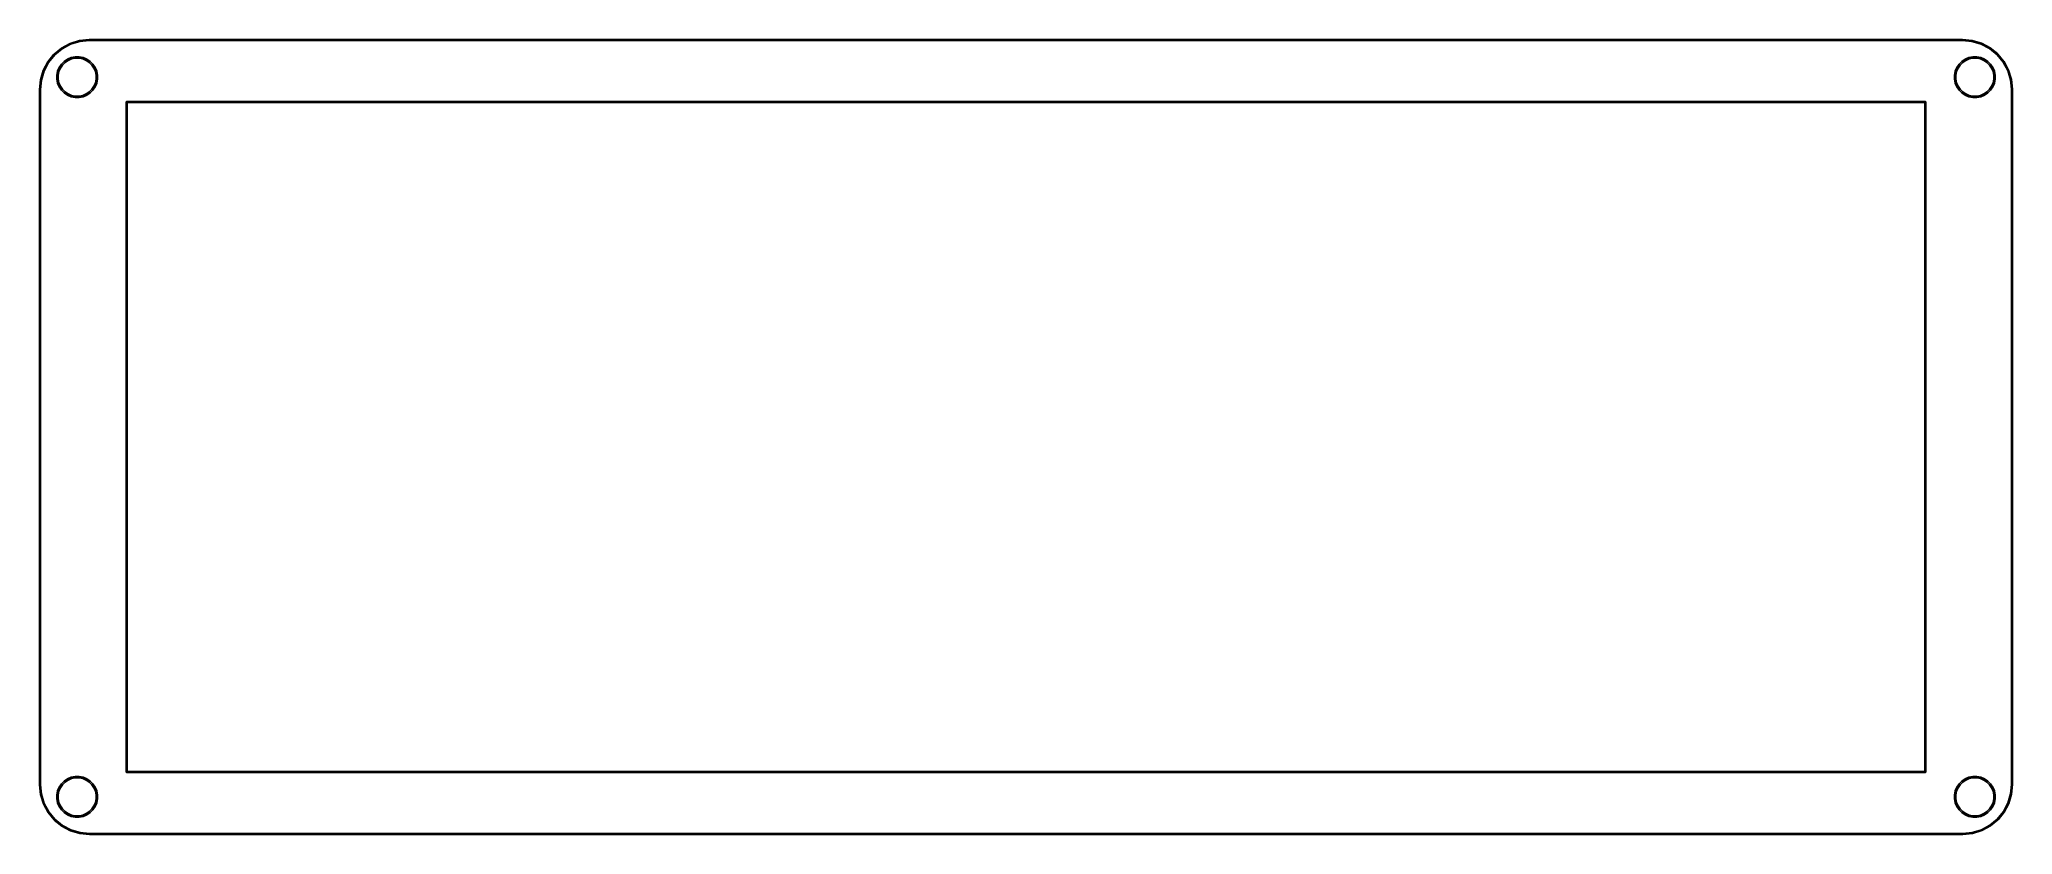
# Model space of a CAD drawing. Extents: x 0.82 to 4.8, y -6.6 to -5.
import ezdxf

# ---------------------------------------------------------------- set-up
doc = ezdxf.new("R2010")
doc.units = 0
doc.header["$MEASUREMENT"] = 0
doc.layers.add('BLACK', color=7, linetype='CONTINUOUS')

msp = doc.modelspace()

# ---------------------------------------------------------------- linework, layer by layer
at = {"layer": 'BLACK', "linetype": 'CONTINUOUS'}
for p, q in [((0.868613, -5.01623), (0.88578, -5.00695)), ((0.886632, -5.00873), (0.869634, -5.01792)), ((0.88578, -5.00695), (0.885792, -5.00694)), ((0.88578, -5.00695), (0.88578, -5.00695)), ((0.88578, -5.00695), (0.88578, -5.00695)), ((0.885792, -5.00694), (0.885876, -5.00691)), ((0.885876, -5.00691), (0.885957, -5.00687)), ((0.885957, -5.00687), (0.904601, -5.0011)), ((0.905091, -5.00301), (0.886632, -5.00873)), ((0.904601, -5.0011), (0.904601, -5.0011)), ((0.904601, -5.0011), (0.904614, -5.0011)), ((0.904614, -5.0011), (0.904703, -5.00108)), ((0.904703, -5.00108), (0.904789, -5.00106)), ((0.904789, -5.00106), (0.924199, -4.99902)), ((0.924355, -5.00099), (0.905091, -5.00301)), ((0.924199, -4.99902), (0.924213, -4.99902)), ((0.924213, -4.99902), (0.924256, -4.99902)), ((0.924256, -4.99902), (0.924298, -4.99902)), ((0.924298, -4.99902), (0.92495, -4.99902)), ((0.925003, -5.00098), (0.924355, -5.00099)), ((0.92495, -4.99902), (0.924952, -4.99902)), ((0.924952, -4.99902), (4.70005, -4.99902)), ((4.69995, -5.00098), (0.925003, -5.00098)), ((4.71923, -5.00287), (4.69995, -5.00098)), ((4.70005, -4.99902), (4.7001, -4.99902)), ((4.7001, -4.99902), (4.7001, -4.99902)), ((4.7001, -4.99902), (4.71952, -5.00092)), ((4.73773, -5.00846), (4.71923, -5.00287)), ((4.71952, -5.00092), (4.71953, -5.00093)), ((4.71953, -5.00093), (4.71962, -5.00095)), ((4.71962, -5.00095), (4.71971, -5.00096)), ((4.71971, -5.00096), (4.73839, -5.0066)), ((4.75479, -5.01753), (4.73773, -5.00846)), ((4.73839, -5.0066), (4.7384, -5.00661)), ((4.7384, -5.00661), (4.73849, -5.00664)), ((4.73849, -5.00664), (4.73857, -5.00668)), ((4.73857, -5.00668), (4.7558, -5.01584)), ((0.831676, -5.06143), (0.840839, -5.0442)), ((0.842532, -5.04521), (0.83346, -5.06227)), ((0.840839, -5.0442), (0.840845, -5.04419)), ((0.840839, -5.0442), (0.840839, -5.0442)), ((0.840839, -5.0442), (0.840839, -5.0442)), ((0.840845, -5.04419), (0.840895, -5.04411)), ((0.840895, -5.04411), (0.840945, -5.04404)), ((0.840945, -5.04404), (0.85328, -5.02891)), ((0.854745, -5.03023), (0.842532, -5.04521)), ((0.85328, -5.02891), (0.853289, -5.0289)), ((0.85328, -5.02891), (0.85328, -5.02891)), ((0.85328, -5.02891), (0.85328, -5.02891)), ((0.853289, -5.0289), (0.853352, -5.02884)), ((0.853352, -5.02884), (0.853416, -5.02878)), ((0.853416, -5.02878), (0.868453, -5.01634)), ((0.869634, -5.01792), (0.854745, -5.03023)), ((0.863716, -5.05561), (0.868197, -5.0489)), ((0.870327, -5.05065), (0.866147, -5.05691)), ((0.868197, -5.0489), (0.8739, -5.0432)), ((0.868453, -5.01634), (0.868464, -5.01633)), ((0.868464, -5.01633), (0.868538, -5.01628)), ((0.868538, -5.01628), (0.868613, -5.01623)), ((0.875648, -5.04533), (0.870327, -5.05065)), ((0.8739, -5.0432), (0.880606, -5.03872)), ((0.881905, -5.04115), (0.875648, -5.04533)), ((0.880606, -5.03872), (0.888057, -5.03563)), ((0.888857, -5.03827), (0.881905, -5.04115)), ((0.888057, -5.03563), (0.895967, -5.03406)), ((0.896238, -5.0368), (0.888857, -5.03827)), ((0.895967, -5.03406), (0.904033, -5.03406)), ((0.903762, -5.0368), (0.896238, -5.0368)), ((0.911143, -5.03827), (0.903762, -5.0368)), ((0.904033, -5.03406), (0.911943, -5.03563)), ((0.918095, -5.04115), (0.911143, -5.03827)), ((0.911943, -5.03563), (0.919394, -5.03872)), ((0.924352, -5.04533), (0.918095, -5.04115)), ((0.919394, -5.03872), (0.9261, -5.0432)), ((0.929673, -5.05065), (0.924352, -5.04533)), ((0.9261, -5.0432), (0.931803, -5.0489)), ((0.933853, -5.05691), (0.929673, -5.05065)), ((0.931803, -5.0489), (0.936284, -5.05561)), ((4.68872, -5.05561), (4.6932, -5.0489)), ((4.69533, -5.05065), (4.69115, -5.05691)), ((4.6932, -5.0489), (4.6989, -5.0432)), ((4.70065, -5.04533), (4.69533, -5.05065)), ((4.6989, -5.0432), (4.70561, -5.03872)), ((4.70691, -5.04115), (4.70065, -5.04533)), ((4.70561, -5.03872), (4.71306, -5.03563)), ((4.71386, -5.03827), (4.70691, -5.04115)), ((4.71306, -5.03563), (4.72097, -5.03406)), ((4.72124, -5.0368), (4.71386, -5.03827)), ((4.72097, -5.03406), (4.72903, -5.03406)), ((4.72876, -5.0368), (4.72124, -5.0368)), ((4.73614, -5.03827), (4.72876, -5.0368)), ((4.72903, -5.03406), (4.73694, -5.03563)), ((4.74309, -5.04115), (4.73614, -5.03827)), ((4.73694, -5.03563), (4.74439, -5.03872)), ((4.74935, -5.04533), (4.74309, -5.04115)), ((4.74439, -5.03872), (4.7511, -5.0432)), ((4.75467, -5.05065), (4.74935, -5.04533)), ((4.7511, -5.0432), (4.7568, -5.0489)), ((4.75885, -5.05691), (4.75467, -5.05065)), ((4.76977, -5.02974), (4.75479, -5.01753)), ((4.7558, -5.01584), (4.7558, -5.01584)), ((4.7558, -5.01584), (4.7558, -5.01584)), ((4.7558, -5.01584), (4.75581, -5.01585)), ((4.75581, -5.01585), (4.75589, -5.0159)), ((4.75589, -5.0159), (4.75596, -5.01595)), ((4.75596, -5.01595), (4.77109, -5.02828)), ((4.7568, -5.0489), (4.76128, -5.05561)), ((4.78208, -5.04463), (4.76977, -5.02974)), ((4.77109, -5.02828), (4.77109, -5.02828)), ((4.77109, -5.02828), (4.77109, -5.02828)), ((4.77109, -5.02828), (4.7711, -5.02829)), ((4.7711, -5.02829), (4.77116, -5.02835)), ((4.77116, -5.02835), (4.77122, -5.02842)), ((4.77122, -5.02842), (4.78366, -5.04345)), ((4.79127, -5.06163), (4.78208, -5.04463)), ((4.78366, -5.04345), (4.78367, -5.04346)), ((4.78367, -5.04346), (4.78372, -5.04354)), ((4.78372, -5.04354), (4.78377, -5.04361)), ((4.78377, -5.04361), (4.79305, -5.06078)), ((0.82402, -5.0999), (0.825925, -5.08048)), ((0.825925, -5.08048), (0.825926, -5.08047)), ((0.825926, -5.08047), (0.825945, -5.08038)), ((0.825945, -5.08038), (0.825962, -5.08029)), ((0.825962, -5.08029), (0.831603, -5.06161)), ((0.827875, -5.08077), (0.825984, -5.10005)), ((0.83346, -5.06227), (0.827875, -5.08077)), ((0.831603, -5.06161), (0.831607, -5.0616)), ((0.831607, -5.0616), (0.831643, -5.06151)), ((0.831643, -5.06151), (0.831676, -5.06143)), ((0.859056, -5.07097), (0.86063, -5.06306)), ((0.859056, -5.07903), (0.859056, -5.07097)), ((0.86063, -5.08694), (0.859056, -5.07903)), ((0.86063, -5.06306), (0.863716, -5.05561)), ((0.863716, -5.09439), (0.86063, -5.08694)), ((0.863267, -5.06386), (0.861799, -5.07124)), ((0.861799, -5.07124), (0.861799, -5.07876)), ((0.861799, -5.07876), (0.863267, -5.08614)), ((0.866147, -5.05691), (0.863267, -5.06386)), ((0.863267, -5.08614), (0.866147, -5.09309)), ((0.936733, -5.06386), (0.933853, -5.05691)), ((0.933853, -5.09309), (0.936733, -5.08614)), ((0.936284, -5.05561), (0.93937, -5.06306)), ((0.93937, -5.08694), (0.936284, -5.09439)), ((0.938201, -5.07124), (0.936733, -5.06386)), ((0.936733, -5.08614), (0.938201, -5.07876)), ((0.938201, -5.07876), (0.938201, -5.07124)), ((0.93937, -5.06306), (0.940944, -5.07097)), ((0.940944, -5.07903), (0.93937, -5.08694)), ((0.940944, -5.07097), (0.940944, -5.07903)), ((4.68406, -5.07097), (4.68563, -5.06306)), ((4.68406, -5.07903), (4.68406, -5.07097)), ((4.68563, -5.08694), (4.68406, -5.07903)), ((4.68563, -5.06306), (4.68872, -5.05561)), ((4.68872, -5.09439), (4.68563, -5.08694)), ((4.68827, -5.06386), (4.6868, -5.07124)), ((4.6868, -5.07124), (4.6868, -5.07876)), ((4.6868, -5.07876), (4.68827, -5.08614)), ((4.69115, -5.05691), (4.68827, -5.06386)), ((4.68827, -5.08614), (4.69115, -5.09309)), ((4.76173, -5.06386), (4.75885, -5.05691)), ((4.75885, -5.09309), (4.76173, -5.08614)), ((4.76128, -5.05561), (4.76437, -5.06306)), ((4.76437, -5.08694), (4.76128, -5.09439)), ((4.7632, -5.07124), (4.76173, -5.06386)), ((4.76173, -5.08614), (4.7632, -5.07876)), ((4.7632, -5.07876), (4.7632, -5.07124)), ((4.76437, -5.06306), (4.76594, -5.07097)), ((4.76594, -5.07903), (4.76437, -5.08694)), ((4.76594, -5.07097), (4.76594, -5.07903)), ((4.79699, -5.08009), (4.79127, -5.06163)), ((4.79305, -5.06078), (4.79305, -5.06078)), ((4.79305, -5.06078), (4.79305, -5.06078)), ((4.79305, -5.06078), (4.79306, -5.06079)), ((4.79306, -5.06079), (4.79309, -5.06088)), ((4.79309, -5.06088), (4.79313, -5.06096)), ((4.79313, -5.06096), (4.7989, -5.0796)), ((4.79901, -5.09936), (4.79699, -5.08009)), ((4.7989, -5.0796), (4.7989, -5.07961)), ((4.7989, -5.07961), (4.79892, -5.0797)), ((4.79892, -5.0797), (4.79894, -5.07979)), ((4.79894, -5.07979), (4.80098, -5.0992)), ((0.824016, -5.09995), (0.82402, -5.0999)), ((0.824016, -6.50005), (0.824016, -5.09995)), ((0.82402, -5.0999), (0.82402, -5.0999)), ((0.825984, -5.10005), (0.825984, -6.5)), ((0.868197, -5.1011), (0.863716, -5.09439)), ((0.866147, -5.09309), (0.870327, -5.09935)), ((0.8739, -5.1068), (0.868197, -5.1011)), ((0.870327, -5.09935), (0.875648, -5.10467)), ((0.880606, -5.11128), (0.8739, -5.1068)), ((0.875648, -5.10467), (0.881905, -5.10885)), ((0.888057, -5.11437), (0.880606, -5.11128)), ((0.881905, -5.10885), (0.888857, -5.11173)), ((0.895967, -5.11594), (0.888057, -5.11437)), ((0.888857, -5.11173), (0.896238, -5.1132)), ((0.904033, -5.11594), (0.895967, -5.11594)), ((0.896238, -5.1132), (0.903762, -5.1132)), ((0.903762, -5.1132), (0.911143, -5.11173)), ((0.911943, -5.11437), (0.904033, -5.11594)), ((0.911143, -5.11173), (0.918095, -5.10885)), ((0.919394, -5.11128), (0.911943, -5.11437)), ((0.918095, -5.10885), (0.924352, -5.10467)), ((0.9261, -5.1068), (0.919394, -5.11128)), ((0.924352, -5.10467), (0.929673, -5.09935)), ((0.931803, -5.1011), (0.9261, -5.1068)), ((0.929673, -5.09935), (0.933853, -5.09309)), ((0.936284, -5.09439), (0.931803, -5.1011)), ((0.999011, -5.125), (0.99903, -5.12481)), ((0.999016, -5.12505), (0.999011, -5.125)), ((0.999016, -6.47495), (0.999016, -5.12505)), ((0.99903, -5.12481), (0.999086, -5.12462)), ((0.999086, -5.12462), (0.999178, -5.12445)), ((0.999178, -5.12445), (0.999301, -5.1243)), ((0.999301, -5.1243), (0.999451, -5.12418)), ((0.999451, -5.12418), (0.999622, -5.12409)), ((0.999622, -5.12409), (0.999807, -5.12403)), ((0.999807, -5.12403), (0.999952, -5.12402)), ((0.999952, -5.12402), (1, -5.12401)), ((0.999952, -5.12402), (0.999952, -5.12402)), ((1, -5.12401), (1.00005, -5.12402)), ((1.00005, -5.12402), (4.62495, -5.12402)), ((1.00098, -5.12598), (1.00098, -6.47402)), ((4.62402, -5.12598), (1.00098, -5.12598)), ((4.62402, -6.47402), (4.62402, -5.12598)), ((4.62495, -5.12402), (4.625, -5.12401)), ((4.625, -5.12401), (4.62505, -5.12402)), ((4.62505, -5.12402), (4.62505, -5.12402)), ((4.62505, -5.12402), (4.62519, -5.12403)), ((4.62519, -5.12403), (4.62538, -5.12409)), ((4.62538, -5.12409), (4.62555, -5.12418)), ((4.62555, -5.12418), (4.6257, -5.1243)), ((4.6257, -5.1243), (4.62582, -5.12445)), ((4.62582, -5.12445), (4.62591, -5.12462)), ((4.62591, -5.12462), (4.62597, -5.12481)), ((4.62597, -5.12481), (4.62599, -5.125)), ((4.62599, -5.125), (4.62598, -5.12505)), ((4.62598, -5.12505), (4.62598, -6.47495)), ((4.6932, -5.1011), (4.68872, -5.09439)), ((4.69115, -5.09309), (4.69533, -5.09935)), ((4.6989, -5.1068), (4.6932, -5.1011)), ((4.69533, -5.09935), (4.70065, -5.10467)), ((4.70561, -5.11128), (4.6989, -5.1068)), ((4.70065, -5.10467), (4.70691, -5.10885)), ((4.71306, -5.11437), (4.70561, -5.11128)), ((4.70691, -5.10885), (4.71386, -5.11173)), ((4.72097, -5.11594), (4.71306, -5.11437)), ((4.71386, -5.11173), (4.72124, -5.1132)), ((4.72903, -5.11594), (4.72097, -5.11594)), ((4.72124, -5.1132), (4.72876, -5.1132)), ((4.72876, -5.1132), (4.73614, -5.11173)), ((4.73694, -5.11437), (4.72903, -5.11594)), ((4.73614, -5.11173), (4.74309, -5.10885)), ((4.74439, -5.11128), (4.73694, -5.11437)), ((4.74309, -5.10885), (4.74935, -5.10467)), ((4.7511, -5.1068), (4.74439, -5.11128)), ((4.74935, -5.10467), (4.75467, -5.09935)), ((4.7568, -5.1011), (4.7511, -5.1068)), ((4.75467, -5.09935), (4.75885, -5.09309)), ((4.76128, -5.09439), (4.7568, -5.1011)), ((4.79902, -5.1), (4.79901, -5.09936)), ((4.79902, -6.49995), (4.79902, -5.1)), ((4.80098, -5.0992), (4.80098, -5.09921)), ((4.80098, -5.09921), (4.80098, -5.09926)), ((4.80098, -5.09926), (4.80098, -5.0993)), ((4.80098, -5.0993), (4.80098, -5.09995)), ((4.80098, -5.09995), (4.80098, -5.09995)), ((4.80098, -5.09995), (4.80098, -6.50005)), ((0.999011, -6.475), (0.999016, -6.47495)), ((0.99903, -6.47519), (0.999011, -6.475)), ((0.999086, -6.47538), (0.99903, -6.47519)), ((0.999178, -6.47555), (0.999086, -6.47538)), ((0.999301, -6.4757), (0.999178, -6.47555)), ((0.999451, -6.47582), (0.999301, -6.4757)), ((0.999622, -6.47591), (0.999451, -6.47582)), ((0.999807, -6.47597), (0.999622, -6.47591)), ((1, -6.47599), (0.999807, -6.47597)), ((1.00005, -6.47598), (1, -6.47599)), ((4.62495, -6.47598), (1.00005, -6.47598)), ((1.00098, -6.47402), (4.62402, -6.47402)), ((4.625, -6.47599), (4.62495, -6.47598)), ((4.62519, -6.47597), (4.625, -6.47599)), ((4.62538, -6.47591), (4.62519, -6.47597)), ((4.62555, -6.47582), (4.62538, -6.47591)), ((4.6257, -6.4757), (4.62555, -6.47582)), ((4.62582, -6.47555), (4.6257, -6.4757)), ((4.62591, -6.47538), (4.62582, -6.47555)), ((4.62597, -6.47519), (4.62591, -6.47538)), ((4.62598, -6.47505), (4.62597, -6.47519)), ((4.62598, -6.47495), (4.62599, -6.475)), ((4.62599, -6.475), (4.62598, -6.47505)), ((4.62598, -6.47505), (4.62598, -6.47505)), ((0.824018, -6.5007), (0.824016, -6.50005)), ((0.824016, -6.50005), (0.824016, -6.50005)), ((0.824023, -6.50074), (0.824018, -6.5007)), ((0.824022, -6.50079), (0.824023, -6.50074)), ((0.824024, -6.5008), (0.824022, -6.50079)), ((0.826064, -6.52021), (0.824024, -6.5008)), ((0.825984, -6.5), (0.825987, -6.50064)), ((0.825987, -6.50064), (0.828011, -6.51991)), ((0.826082, -6.5203), (0.826064, -6.52021)), ((0.826098, -6.52039), (0.826082, -6.5203)), ((0.826102, -6.5204), (0.826098, -6.52039)), ((0.831873, -6.53904), (0.826102, -6.5204)), ((0.828011, -6.51991), (0.833725, -6.53837)), ((0.859056, -6.52097), (0.86063, -6.51306)), ((0.859056, -6.52903), (0.859056, -6.52097)), ((0.86063, -6.51306), (0.863716, -6.50561)), ((0.863267, -6.51386), (0.861799, -6.52124)), ((0.861799, -6.52124), (0.861799, -6.52876)), ((0.866147, -6.50691), (0.863267, -6.51386)), ((0.863716, -6.50561), (0.868197, -6.4989)), ((0.870327, -6.50065), (0.866147, -6.50691)), ((0.868197, -6.4989), (0.8739, -6.4932)), ((0.875648, -6.49533), (0.870327, -6.50065)), ((0.8739, -6.4932), (0.880606, -6.48872)), ((0.881905, -6.49115), (0.875648, -6.49533)), ((0.880606, -6.48872), (0.888057, -6.48563)), ((0.888857, -6.48827), (0.881905, -6.49115)), ((0.888057, -6.48563), (0.895967, -6.48406)), ((0.896238, -6.4868), (0.888857, -6.48827)), ((0.895967, -6.48406), (0.904033, -6.48406)), ((0.903762, -6.4868), (0.896238, -6.4868)), ((0.911143, -6.48827), (0.903762, -6.4868)), ((0.904033, -6.48406), (0.911943, -6.48563)), ((0.918095, -6.49115), (0.911143, -6.48827)), ((0.911943, -6.48563), (0.919394, -6.48872)), ((0.924352, -6.49533), (0.918095, -6.49115)), ((0.919394, -6.48872), (0.9261, -6.4932)), ((0.929673, -6.50065), (0.924352, -6.49533)), ((0.9261, -6.4932), (0.931803, -6.4989)), ((0.933853, -6.50691), (0.929673, -6.50065)), ((0.931803, -6.4989), (0.936284, -6.50561)), ((0.936733, -6.51386), (0.933853, -6.50691)), ((0.936284, -6.50561), (0.93937, -6.51306)), ((0.938201, -6.52124), (0.936733, -6.51386)), ((0.938201, -6.52876), (0.938201, -6.52124)), ((0.93937, -6.51306), (0.940944, -6.52097)), ((0.940944, -6.52097), (0.940944, -6.52903)), ((4.68406, -6.52097), (4.68563, -6.51306)), ((4.68406, -6.52903), (4.68406, -6.52097)), ((4.68563, -6.51306), (4.68872, -6.50561)), ((4.68827, -6.51386), (4.6868, -6.52124)), ((4.6868, -6.52124), (4.6868, -6.52876)), ((4.69115, -6.50691), (4.68827, -6.51386)), ((4.68872, -6.50561), (4.6932, -6.4989)), ((4.69533, -6.50065), (4.69115, -6.50691)), ((4.6932, -6.4989), (4.6989, -6.4932)), ((4.70065, -6.49533), (4.69533, -6.50065)), ((4.6989, -6.4932), (4.70561, -6.48872)), ((4.70691, -6.49115), (4.70065, -6.49533)), ((4.70561, -6.48872), (4.71306, -6.48563)), ((4.71386, -6.48827), (4.70691, -6.49115)), ((4.71306, -6.48563), (4.72097, -6.48406)), ((4.72124, -6.4868), (4.71386, -6.48827)), ((4.72097, -6.48406), (4.72903, -6.48406)), ((4.72876, -6.4868), (4.72124, -6.4868)), ((4.73614, -6.48827), (4.72876, -6.4868)), ((4.72903, -6.48406), (4.73694, -6.48563)), ((4.74309, -6.49115), (4.73614, -6.48827)), ((4.73694, -6.48563), (4.74439, -6.48872)), ((4.74935, -6.49533), (4.74309, -6.49115)), ((4.74439, -6.48872), (4.7511, -6.4932)), ((4.75467, -6.50065), (4.74935, -6.49533)), ((4.7511, -6.4932), (4.7568, -6.4989)), ((4.75885, -6.50691), (4.75467, -6.50065)), ((4.7568, -6.4989), (4.76128, -6.50561)), ((4.76173, -6.51386), (4.75885, -6.50691)), ((4.76128, -6.50561), (4.76437, -6.51306)), ((4.7632, -6.52124), (4.76173, -6.51386)), ((4.7632, -6.52876), (4.7632, -6.52124)), ((4.76437, -6.51306), (4.76594, -6.52097)), ((4.76594, -6.52097), (4.76594, -6.52903)), ((4.79154, -6.53773), (4.79713, -6.51923)), ((4.79904, -6.51971), (4.7934, -6.53839)), ((4.79713, -6.51923), (4.79902, -6.49995)), ((4.79905, -6.51962), (4.79904, -6.51971)), ((4.79907, -6.51953), (4.79905, -6.51962)), ((4.79908, -6.51952), (4.79907, -6.51953)), ((4.80098, -6.5001), (4.79908, -6.51952)), ((4.80098, -6.50005), (4.80098, -6.5001)), ((4.80098, -6.5001), (4.80098, -6.5001)), ((0.831908, -6.53912), (0.831873, -6.53904)), ((0.831941, -6.53921), (0.831908, -6.53912)), ((0.831948, -6.53922), (0.831941, -6.53921)), ((0.84123, -6.55639), (0.831948, -6.53922)), ((0.833725, -6.53837), (0.842916, -6.55537)), ((0.841281, -6.55646), (0.84123, -6.55639)), ((0.841329, -6.55654), (0.841281, -6.55646)), ((0.841338, -6.55655), (0.841329, -6.55654)), ((0.853778, -6.57158), (0.841338, -6.55655)), ((0.842916, -6.55537), (0.855233, -6.57026)), ((0.86063, -6.53694), (0.859056, -6.52903)), ((0.863716, -6.54439), (0.86063, -6.53694)), ((0.861799, -6.52876), (0.863267, -6.53614)), ((0.863267, -6.53614), (0.866147, -6.54309)), ((0.868197, -6.5511), (0.863716, -6.54439)), ((0.866147, -6.54309), (0.870327, -6.54935)), ((0.8739, -6.5568), (0.868197, -6.5511)), ((0.870327, -6.54935), (0.875648, -6.55467)), ((0.880606, -6.56128), (0.8739, -6.5568)), ((0.875648, -6.55467), (0.881905, -6.55885)), ((0.888057, -6.56437), (0.880606, -6.56128)), ((0.881905, -6.55885), (0.888857, -6.56173)), ((0.888857, -6.56173), (0.896238, -6.5632)), ((0.903762, -6.5632), (0.911143, -6.56173)), ((0.911143, -6.56173), (0.918095, -6.55885)), ((0.919394, -6.56128), (0.911943, -6.56437)), ((0.918095, -6.55885), (0.924352, -6.55467)), ((0.9261, -6.5568), (0.919394, -6.56128)), ((0.924352, -6.55467), (0.929673, -6.54935)), ((0.931803, -6.5511), (0.9261, -6.5568)), ((0.929673, -6.54935), (0.933853, -6.54309)), ((0.936284, -6.54439), (0.931803, -6.5511)), ((0.933853, -6.54309), (0.936733, -6.53614)), ((0.93937, -6.53694), (0.936284, -6.54439)), ((0.936733, -6.53614), (0.938201, -6.52876)), ((0.940944, -6.52903), (0.93937, -6.53694)), ((4.68563, -6.53694), (4.68406, -6.52903)), ((4.68872, -6.54439), (4.68563, -6.53694)), ((4.6868, -6.52876), (4.68827, -6.53614)), ((4.68827, -6.53614), (4.69115, -6.54309)), ((4.6932, -6.5511), (4.68872, -6.54439)), ((4.69115, -6.54309), (4.69533, -6.54935)), ((4.6989, -6.5568), (4.6932, -6.5511)), ((4.69533, -6.54935), (4.70065, -6.55467)), ((4.70561, -6.56128), (4.6989, -6.5568)), ((4.70065, -6.55467), (4.70691, -6.55885)), ((4.71306, -6.56437), (4.70561, -6.56128)), ((4.70691, -6.55885), (4.71386, -6.56173)), ((4.71386, -6.56173), (4.72124, -6.5632)), ((4.72876, -6.5632), (4.73614, -6.56173)), ((4.73614, -6.56173), (4.74309, -6.55885)), ((4.74439, -6.56128), (4.73694, -6.56437)), ((4.74309, -6.55885), (4.74935, -6.55467)), ((4.7511, -6.5568), (4.74439, -6.56128)), ((4.74935, -6.55467), (4.75467, -6.54935)), ((4.7568, -6.5511), (4.7511, -6.5568)), ((4.75467, -6.54935), (4.75885, -6.54309)), ((4.76128, -6.54439), (4.7568, -6.5511)), ((4.75885, -6.54309), (4.76173, -6.53614)), ((4.76437, -6.53694), (4.76128, -6.54439)), ((4.76173, -6.53614), (4.7632, -6.52876)), ((4.76594, -6.52903), (4.76437, -6.53694)), ((4.77026, -6.56977), (4.78247, -6.55479)), ((4.78405, -6.55596), (4.77172, -6.57109)), ((4.78247, -6.55479), (4.79154, -6.53773)), ((4.7841, -6.55589), (4.78405, -6.55596)), ((4.78415, -6.55581), (4.7841, -6.55589)), ((4.78416, -6.5558), (4.78415, -6.55581)), ((4.79332, -6.53857), (4.78416, -6.5558)), ((4.79336, -6.53849), (4.79332, -6.53857)), ((4.79339, -6.5384), (4.79336, -6.53849)), ((4.7934, -6.53839), (4.79339, -6.5384)), ((0.853842, -6.57165), (0.853778, -6.57158)), ((0.853904, -6.57171), (0.853842, -6.57165)), ((0.853914, -6.57172), (0.853904, -6.57171)), ((0.869039, -6.58405), (0.853914, -6.57172)), ((0.855233, -6.57026), (0.870208, -6.58247)), ((0.869113, -6.5841), (0.869039, -6.58405)), ((0.869187, -6.58415), (0.869113, -6.5841)), ((0.869199, -6.58416), (0.869187, -6.58415)), ((0.886431, -6.59332), (0.869199, -6.58416)), ((0.870208, -6.58247), (0.88727, -6.59154)), ((0.886513, -6.59336), (0.886431, -6.59332)), ((0.886595, -6.59339), (0.886513, -6.59336)), ((0.886608, -6.5934), (0.886595, -6.59339)), ((0.905292, -6.59904), (0.886608, -6.5934)), ((0.88727, -6.59154), (0.905769, -6.59713)), ((0.895967, -6.56594), (0.888057, -6.56437)), ((0.904033, -6.56594), (0.895967, -6.56594)), ((0.896238, -6.5632), (0.903762, -6.5632)), ((0.911943, -6.56437), (0.904033, -6.56594)), ((0.905378, -6.59905), (0.905292, -6.59904)), ((0.905467, -6.59907), (0.905378, -6.59905)), ((0.905481, -6.59908), (0.905467, -6.59907)), ((0.924904, -6.60098), (0.905481, -6.59908)), ((0.905769, -6.59713), (0.925048, -6.59902)), ((0.924905, -6.60098), (0.924904, -6.60098)), ((0.924952, -6.60098), (0.924905, -6.60098)), ((4.70005, -6.60098), (0.924952, -6.60098)), ((0.925048, -6.59902), (4.7, -6.59902)), ((4.7, -6.59902), (4.70064, -6.59901)), ((4.7007, -6.60098), (4.70005, -6.60098)), ((4.70005, -6.60098), (4.70005, -6.60098)), ((4.70064, -6.59901), (4.71991, -6.59699)), ((4.70074, -6.60098), (4.7007, -6.60098)), ((4.70079, -6.60098), (4.70074, -6.60098)), ((4.7008, -6.60098), (4.70079, -6.60098)), ((4.72021, -6.59894), (4.7008, -6.60098)), ((4.72097, -6.56594), (4.71306, -6.56437)), ((4.71991, -6.59699), (4.73837, -6.59127)), ((4.7203, -6.59892), (4.72021, -6.59894)), ((4.72039, -6.5989), (4.7203, -6.59892)), ((4.7204, -6.5989), (4.72039, -6.5989)), ((4.73904, -6.59313), (4.7204, -6.5989)), ((4.72903, -6.56594), (4.72097, -6.56594)), ((4.72124, -6.5632), (4.72876, -6.5632)), ((4.73694, -6.56437), (4.72903, -6.56594)), ((4.73837, -6.59127), (4.75537, -6.58208)), ((4.73912, -6.59309), (4.73904, -6.59313)), ((4.73921, -6.59306), (4.73912, -6.59309)), ((4.73922, -6.59305), (4.73921, -6.59306)), ((4.75639, -6.58377), (4.73922, -6.59305)), ((4.75537, -6.58208), (4.77026, -6.56977)), ((4.75646, -6.58372), (4.75639, -6.58377)), ((4.75654, -6.58367), (4.75646, -6.58372)), ((4.75655, -6.58366), (4.75654, -6.58367)), ((4.77158, -6.57122), (4.75655, -6.58366)), ((4.77165, -6.57116), (4.77158, -6.57122)), ((4.77171, -6.5711), (4.77165, -6.57116)), ((4.77172, -6.57109), (4.77171, -6.5711))]:
    msp.add_line(p, q, dxfattribs=at)

doc.saveas('drawing.dxf')
